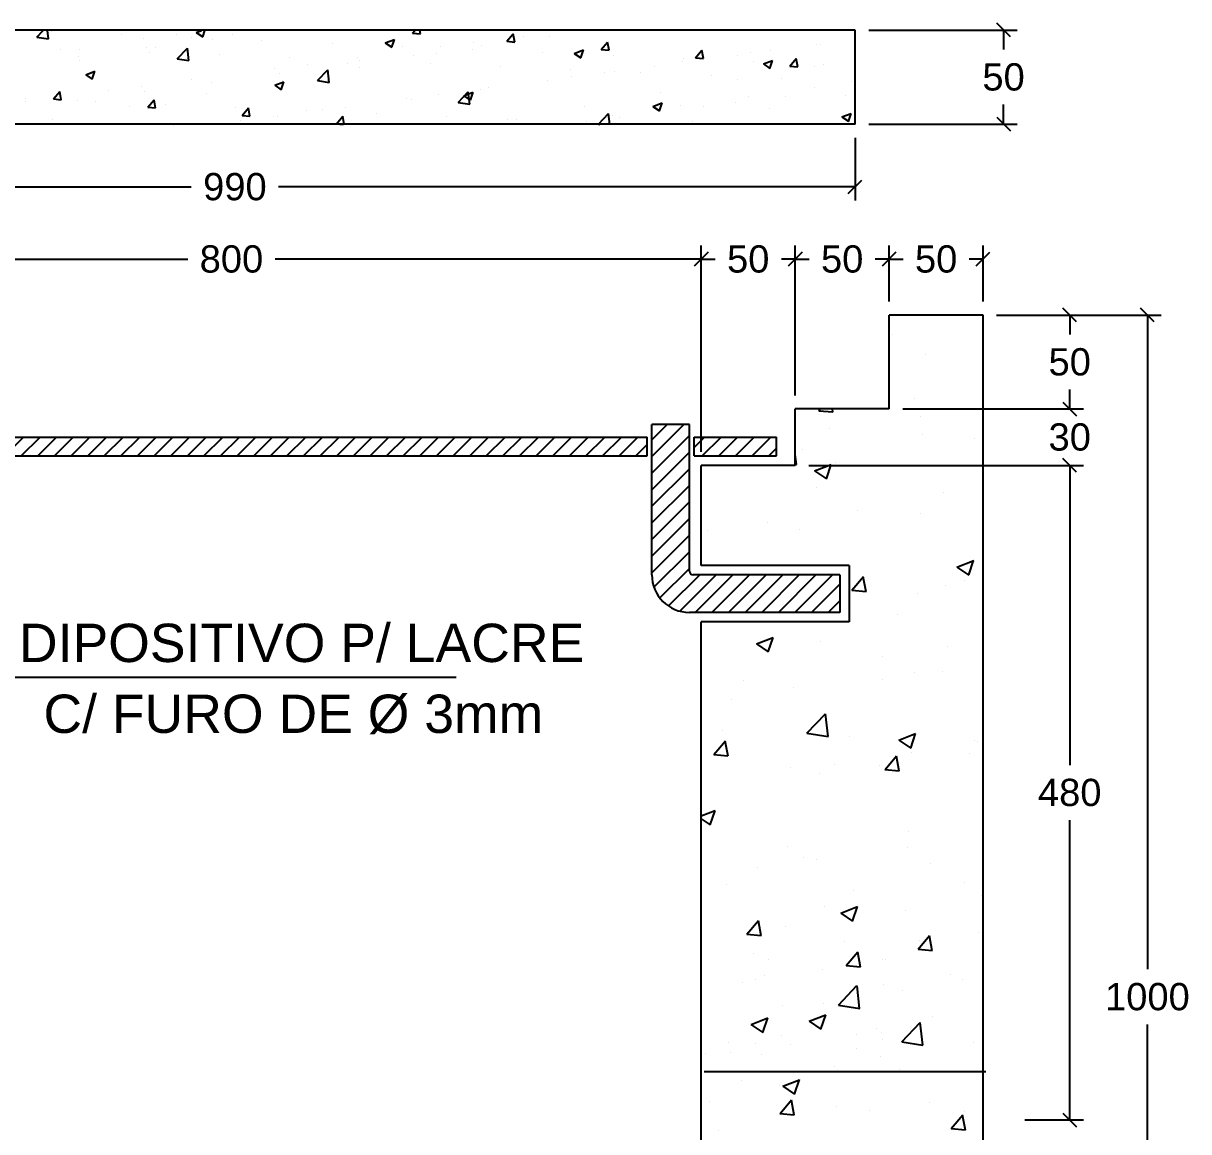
# Model space of a CAD drawing. Header units: inches. Extents: x -8.7 to 57.3, y -9.2 to 26.4.
# Drawn here: x 34.691 to 35.546, y -7.208 to -6.395 of the extents above; entities that cross this region are included whole.
import ezdxf
from ezdxf.enums import TextEntityAlignment as Align

# ---------------------------------------------------------------- set-up
doc = ezdxf.new("R2010")
doc.units = ezdxf.units.IN
doc.header["$MEASUREMENT"] = 0
for name, color, linetype in [('Alvenaria', 7, 'Continuous'), ('Cotas', 1, 'Continuous'), ('DETALHES', 6, 'Continuous')]:
    doc.layers.add(name, color=color, linetype=linetype)
doc.layers.add('TEXTO', color=7, linetype='Continuous', lineweight=20)
doc.styles.add('Arial', font='arial.ttf')
doc.dimstyles.new('RICARDO-1-10', dxfattribs={"dimtxt": 0.02, "dimasz": 0.01, "dimexe": 0.01, "dimexo": 0.01, "dimgap": 0.01, "dimtad": 0, "dimtih": 1, "dimtoh": 1, "dimdec": 0, "dimlfac": 1000, "dimzin": 0, "dimdsep": 46, "dimtxsty": 'Arial', "dimblk": 'OBLIQUE', "dimcen": 0, "dimclrt": 4, "dimadec": 0, "dimazin": 0, "dimtfac": 1, "dimtdec": 0, "dimtofl": 0, "dimtmove": 0, "dimatfit": 3, "dimldrblk": 'CLOSEDBLANK', "dimfxl": 0, "dimtolj": 1, "dimtzin": 0, "dimarcsym": 0})

# ---------------------------------------------------------------- blocks, each defined once
blk = doc.blocks.new('*X8')
at = {"color": 0}
for p, q in [((128.3133, 98.438), (128.3954, 98.5201)), ((128.3133, 98.3496), (128.4838, 98.5201)), ((124.8691, 98.3526), (124.9691, 98.4526)), ((124.9575, 98.3526), (125.0575, 98.4526)), ((125.0459, 98.3526), (125.1459, 98.4526)), ((125.1343, 98.3526), (125.2343, 98.4526)), ((125.2227, 98.3526), (125.3227, 98.4526)), ((125.3111, 98.3526), (125.4111, 98.4526)), ((125.3994, 98.3526), (125.4994, 98.4526)), ((125.4878, 98.3526), (125.5878, 98.4526)), ((125.5762, 98.3526), (125.6762, 98.4526)), ((125.6646, 98.3526), (125.7646, 98.4526)), ((125.753, 98.3526), (125.853, 98.4526)), ((125.8414, 98.3526), (125.9414, 98.4526)), ((125.9298, 98.3526), (126.0298, 98.4526)), ((126.0182, 98.3526), (126.1182, 98.4526)), ((126.1066, 98.3526), (126.2066, 98.4526)), ((126.1949, 98.3526), (126.2949, 98.4526)), ((126.2833, 98.3526), (126.3833, 98.4526)), ((126.3717, 98.3526), (126.4717, 98.4526)), ((126.4601, 98.3526), (126.5601, 98.4526)), ((126.5485, 98.3526), (126.6485, 98.4526)), ((126.6369, 98.3526), (126.7369, 98.4526)), ((126.7253, 98.3526), (126.8253, 98.4526)), ((126.8137, 98.3526), (126.9137, 98.4526)), ((126.902, 98.3526), (127.002, 98.4526)), ((126.9904, 98.3526), (127.0904, 98.4526)), ((127.0788, 98.3526), (127.1788, 98.4526)), ((127.1672, 98.3526), (127.2672, 98.4526)), ((127.2556, 98.3526), (127.3556, 98.4526)), ((127.344, 98.3526), (127.444, 98.4526)), ((127.4324, 98.3526), (127.5324, 98.4526)), ((127.5208, 98.3526), (127.6208, 98.4526)), ((127.6092, 98.3526), (127.7092, 98.4526)), ((127.6975, 98.3526), (127.7975, 98.4526)), ((127.7859, 98.3526), (127.8859, 98.4526)), ((127.8743, 98.3526), (127.9743, 98.4526)), ((127.9627, 98.3526), (128.0627, 98.4526)), ((128.0511, 98.3526), (128.1511, 98.4526)), ((128.1395, 98.3526), (128.2395, 98.4526)), ((128.3133, 98.2612), (128.5133, 98.4612)), ((128.5383, 98.3979), (128.593, 98.4526)), ((128.5814, 98.3526), (128.6814, 98.4526)), ((128.6698, 98.3526), (128.7698, 98.4526)), ((128.7582, 98.3526), (128.8582, 98.4526)), ((128.8466, 98.3526), (128.9466, 98.4526)), ((128.2279, 98.3526), (128.2883, 98.413)), ((128.3133, 98.1729), (128.5133, 98.3729)), ((128.935, 98.3526), (128.976, 98.3937)), ((128.3133, 98.0845), (128.5133, 98.2845)), ((128.3133, 97.9961), (128.5133, 98.1961)), ((128.3133, 97.9077), (128.5133, 98.1077)), ((128.3133, 97.8193), (128.5133, 98.0193)), ((128.3133, 97.7309), (128.5133, 97.9309)), ((128.3246, 97.6538), (128.5133, 97.8425)), ((128.3559, 97.5967), (128.5133, 97.7541)), ((128.4017, 97.5542), (128.5677, 97.7201)), ((128.4626, 97.5267), (128.6561, 97.7201)), ((128.5444, 97.5201), (128.7444, 97.7201)), ((128.6328, 97.5201), (128.8328, 97.7201)), ((128.7212, 97.5201), (128.9212, 97.7201)), ((128.8096, 97.5201), (129.0096, 97.7201)), ((128.898, 97.5201), (129.098, 97.7201)), ((128.9864, 97.5201), (129.1864, 97.7201)), ((129.0748, 97.5201), (129.2748, 97.7201)), ((129.1632, 97.5201), (129.3133, 97.6703)), ((129.2516, 97.5201), (129.3133, 97.5819))]:
    blk.add_line(p, q, dxfattribs=at)
blk = doc.blocks.new('*X7')
at = {"color": 0}
for p, q in [((111.2852, 71.3996), (111.3191, 71.4349)), ((111.2852, 71.3996), (111.3475, 71.39)), ((111.3475, 71.3899), (111.3423, 71.4349)), ((111.3426, 71.4279), (111.3426, 71.4279)), ((111.3622, 71.4296), (111.3622, 71.4296)), ((111.7359, 71.4138), (111.7359, 71.4138)), ((111.8531, 71.3908), (111.8531, 71.3908)), ((112.0283, 71.4138), (112.0283, 71.4138)), ((112.1095, 71.398), (112.1095, 71.398)), ((112.1333, 71.4245), (112.1605, 71.4349)), ((112.1333, 71.4245), (112.1681, 71.401)), ((112.1682, 71.4009), (112.1796, 71.4349)), ((112.2217, 71.3886), (112.2217, 71.3886)), ((112.3267, 71.4143), (112.3267, 71.4143)), ((112.4832, 71.3823), (112.4832, 71.3823)), ((113.1393, 71.3684), (113.1883, 71.3872)), ((113.1742, 71.3448), (113.1884, 71.3871)), ((113.2843, 71.4207), (113.2961, 71.4349)), ((113.2843, 71.4207), (113.3261, 71.4171)), ((113.3261, 71.417), (113.3228, 71.4349)), ((113.7863, 71.3768), (113.8201, 71.417)), ((113.8188, 71.3796), (113.8188, 71.3796)), ((113.8282, 71.3731), (113.8201, 71.4169)), ((113.8741, 71.405), (113.8741, 71.405)), ((114.0127, 71.4039), (114.0127, 71.4039)), ((111.411, 71.3326), (111.411, 71.3326)), ((111.5098, 71.3356), (111.5098, 71.3356)), ((111.8681, 71.3438), (111.8681, 71.3438)), ((111.8835, 71.3198), (111.8835, 71.3198)), ((111.9185, 71.3443), (111.9185, 71.3443)), ((112.0323, 71.2838), (112.0868, 71.3406)), ((112.0946, 71.274), (112.0868, 71.3405)), ((112.8569, 71.3665), (112.8569, 71.3665)), ((113.1393, 71.3684), (113.1741, 71.3449)), ((113.2306, 71.3507), (113.2306, 71.3507)), ((113.4338, 71.347), (113.4338, 71.347)), ((113.6042, 71.3349), (113.6042, 71.3349)), ((113.609, 71.3701), (113.609, 71.3701)), ((113.6533, 71.3546), (113.6533, 71.3546)), ((113.7863, 71.3768), (113.8282, 71.3731)), ((113.9779, 71.3191), (113.9779, 71.3191)), ((114.1453, 71.3124), (114.1943, 71.3312)), ((114.1802, 71.2888), (114.1944, 71.3311)), ((114.2884, 71.3329), (114.3222, 71.3731)), ((114.2884, 71.3329), (114.3303, 71.3292)), ((114.3303, 71.3291), (114.3222, 71.373)), ((114.7905, 71.289), (114.8242, 71.3292)), ((114.8324, 71.2852), (114.8243, 71.3291)), ((115.0807, 71.3175), (115.0807, 71.3175)), ((115.1897, 71.3264), (115.1897, 71.3264)), ((115.4343, 71.3623), (115.4343, 71.3623)), ((115.4548, 71.3613), (115.4548, 71.3613)), ((111.5087, 71.2945), (111.5087, 71.2945)), ((111.5103, 71.2742), (111.5103, 71.2742)), ((112.0323, 71.2838), (112.0945, 71.2741)), ((112.2571, 71.304), (112.2571, 71.304)), ((112.6308, 71.2882), (112.6308, 71.2882)), ((112.9361, 71.2573), (112.9361, 71.2573)), ((112.9917, 71.2888), (112.9917, 71.2888)), ((113.0045, 71.2724), (113.0045, 71.2724)), ((113.2897, 71.3021), (113.2897, 71.3021)), ((113.3782, 71.2567), (113.3782, 71.2567)), ((113.4105, 71.3095), (113.4105, 71.3095)), ((114.1453, 71.3124), (114.1801, 71.2889)), ((114.3516, 71.3033), (114.3516, 71.3033)), ((114.7213, 71.2682), (114.7213, 71.2682)), ((114.7253, 71.2875), (114.7253, 71.2875)), ((114.7905, 71.289), (114.8323, 71.2853)), ((115.0145, 71.3033), (115.0145, 71.3033)), ((115.0989, 71.2717), (115.0989, 71.2717)), ((115.1513, 71.2563), (115.2003, 71.2751)), ((115.1513, 71.2563), (115.1861, 71.2328)), ((115.1861, 71.2327), (115.2003, 71.275)), ((115.2926, 71.245), (115.3263, 71.2852)), ((115.3345, 71.2413), (115.3264, 71.2852)), ((115.4726, 71.2559), (115.4726, 71.2559)), ((111.5451, 71.1987), (111.5942, 71.2175)), ((111.5451, 71.1987), (111.58, 71.1752)), ((111.58, 71.1751), (111.5942, 71.2174)), ((112.5513, 71.2308), (112.5513, 71.2308)), ((112.5767, 71.208), (112.5767, 71.208)), ((112.7266, 71.2539), (112.7266, 71.2539)), ((112.7793, 71.1679), (112.8339, 71.2247)), ((112.8416, 71.1582), (112.8339, 71.2246)), ((113.0023, 71.2394), (113.0023, 71.2394)), ((113.7518, 71.2409), (113.7518, 71.2409)), ((114.1255, 71.2251), (114.1255, 71.2251)), ((114.3073, 71.2102), (114.3073, 71.2102)), ((114.3577, 71.2157), (114.3577, 71.2157)), ((114.4992, 71.2093), (114.4992, 71.2093)), ((114.5724, 71.2451), (114.5724, 71.2451)), ((114.8729, 71.1935), (114.8729, 71.1935)), ((115.2926, 71.245), (115.3344, 71.2414)), ((115.4228, 71.2422), (115.4228, 71.2422)), ((111.8441, 71.1377), (111.8441, 71.1377)), ((112.1093, 71.1726), (112.1093, 71.1726)), ((112.2132, 71.1556), (112.2132, 71.1556)), ((112.5511, 71.1426), (112.6001, 71.1615)), ((112.5511, 71.1426), (112.586, 71.1192)), ((112.586, 71.1191), (112.6002, 71.1614)), ((112.5941, 71.1694), (112.5941, 71.1694)), ((112.7793, 71.1679), (112.8416, 71.1582)), ((114.0042, 71.1709), (114.0042, 71.1709)), ((114.1321, 71.1871), (114.1321, 71.1871)), ((115.0146, 71.1722), (115.0146, 71.1722)), ((115.2465, 71.1777), (115.2465, 71.1777)), ((115.6202, 71.1619), (115.6202, 71.1619)), ((111.2229, 71.0738), (111.2229, 71.0738)), ((111.3731, 71.0699), (111.4068, 71.1101)), ((111.3731, 71.0699), (111.4149, 71.0662)), ((111.4149, 71.0662), (111.4069, 71.11)), ((111.6689, 71.1147), (111.6689, 71.1147)), ((111.8596, 71.1107), (111.8596, 71.1107)), ((112.1859, 71.0993), (112.1859, 71.0993)), ((113.2496, 71.0709), (113.2496, 71.0709)), ((113.2812, 71.0691), (113.2812, 71.0691)), ((113.4249, 71.094), (113.4249, 71.094)), ((113.5264, 71.052), (113.5809, 71.1088)), ((113.5571, 71.0866), (113.6061, 71.1054)), ((113.5571, 71.0866), (113.5919, 71.0631)), ((113.5887, 71.0423), (113.581, 71.1088)), ((113.592, 71.063), (113.6062, 71.1053)), ((113.6448, 71.1216), (113.6448, 71.1216)), ((113.69, 71.1289), (113.69, 71.1289)), ((114.6063, 71.1021), (114.6063, 71.1021)), ((115.0722, 71.0844), (115.0722, 71.0844)), ((115.2707, 71.0852), (115.2707, 71.0852)), ((115.4258, 71.1293), (115.4258, 71.1293)), ((115.5905, 71.0885), (115.5905, 71.0885)), ((111.2268, 71.0565), (111.2268, 71.0565)), ((111.5002, 71.0615), (111.5002, 71.0615)), ((111.5966, 71.058), (111.5966, 71.058)), ((111.7776, 71.0292), (111.7776, 71.0292)), ((111.8751, 71.026), (111.9089, 71.0662)), ((111.8751, 71.026), (111.917, 71.0223)), ((111.917, 71.0222), (111.9089, 71.0661)), ((111.9703, 71.0422), (111.9703, 71.0422)), ((112.3439, 71.0264), (112.3439, 71.0264)), ((112.3772, 70.9821), (112.411, 71.0223)), ((112.4191, 70.9783), (112.411, 71.0222)), ((112.7176, 71.0107), (112.7176, 71.0107)), ((112.8075, 71.0127), (112.8075, 71.0127)), ((112.9276, 71.0243), (112.9276, 71.0243)), ((113.5264, 71.052), (113.5887, 71.0424)), ((114.1981, 71.032), (114.1981, 71.032)), ((114.5631, 71.0305), (114.6121, 71.0493)), ((114.5631, 71.0305), (114.5979, 71.007)), ((114.598, 71.0069), (114.6122, 71.0492)), ((114.7128, 71.0352), (114.7128, 71.0352)), ((114.8304, 71.0272), (114.8304, 71.0272)), ((115.0056, 71.0503), (115.0056, 71.0503)), ((115.1823, 71.0185), (115.1823, 71.0185)), ((111.3694, 70.9592), (111.3694, 70.9592)), ((112.3672, 70.9548), (112.3672, 70.9548)), ((112.3772, 70.9821), (112.4191, 70.9784)), ((112.5424, 70.9778), (112.5424, 70.9778)), ((112.5682, 70.975), (112.5682, 70.975)), ((112.8793, 70.9381), (112.913, 70.9783)), ((112.9211, 70.9349), (112.9131, 70.9783)), ((113.0913, 70.9949), (113.0913, 70.9949)), ((113.465, 70.9791), (113.465, 70.9791)), ((113.7899, 70.9619), (113.7899, 70.9619)), ((113.8386, 70.9633), (113.8386, 70.9633)), ((114.2123, 70.9475), (114.2123, 70.9475)), ((114.2735, 70.9362), (114.328, 70.993)), ((114.3348, 70.9349), (114.328, 70.9929)), ((114.3492, 70.9827), (114.3492, 70.9827)), ((114.3883, 70.969), (114.3883, 70.969)), ((114.7741, 70.9484), (114.7741, 70.9484)), ((115.5691, 70.9745), (115.6181, 70.9933)), ((115.5691, 70.9745), (115.6039, 70.951)), ((115.604, 70.9509), (115.6182, 70.9932)), ((112.01, 70.9349), (112.012, 70.9357)), ((112.0118, 70.9349), (112.012, 70.9356)), ((112.8793, 70.9381), (112.9161, 70.9349)), ((113.9957, 70.9379), (113.9957, 70.9379)), ((114.2735, 70.9362), (114.2816, 70.9349))]:
    blk.add_line(p, q, dxfattribs=at)
blk = doc.blocks.new('_Oblique')
at = {"color": 0, "linetype": 'ByBlock', "lineweight": -2}
blk.add_line((-0.5, -0.5), (0.5, 0.5), dxfattribs=at)
blk = doc.blocks.new('*D16')
at = {"layer": 'Cotas', "color": 0, "lineweight": -2, "transparency": 16777216}
for p, q in [((35.40493, -6.60934), (35.52564, -6.60934)), ((35.51564, -6.60934), (35.51564, -7.08932)), ((35.51564, -7.60972), (35.51564, -7.12974)), ((35.40493, -7.60972), (35.52564, -7.60972))]:
    blk.add_line(p, q, dxfattribs=at)
at = {"layer": 'DEFPOINTS', "color": 0, "transparency": 16777216}
for p in [(35.39493, -6.60934), (35.51564, -6.60934), (35.39493, -7.60972)]:
    blk.add_point(p, dxfattribs=at)
at = {"layer": 'Cotas', "color": 0, "lineweight": -2, "transparency": 16777216, "xscale": 0.01, "yscale": 0.01, "zscale": 0.01}
for p, rotation in [((35.51564, -6.60934), 90), ((35.51564, -7.60972), 270)]:
    blk.add_blockref('_Oblique', p, dxfattribs=dict(at, rotation=rotation))
at = {"layer": 'Cotas', "color": 4, "transparency": 16777216, "insert": (35.51564, -7.10953), "char_height": 0.02, "attachment_point": 5, "style": 'Arial'}
blk.add_mtext('\\A1;1000', dxfattribs=at)
blk = doc.blocks.new('_ClosedBlank')
at = {"color": 0, "linetype": 'ByBlock', "lineweight": -2}
for p, q in [((-1, 0.167), (0, 0)), ((-1, 0.167), (-1, -0.167)), ((0, 0), (-1, -0.167))]:
    blk.add_line(p, q, dxfattribs=at)
blk = doc.blocks.new('*D17')
at = {"layer": 'Cotas', "color": 0, "lineweight": -2, "transparency": 16777216}
for p, q in [((35.40514, -6.60934), (35.46865, -6.60934)), ((35.45865, -6.60934), (35.45865, -6.62359)), ((35.45865, -6.67826), (35.45865, -6.66401)), ((35.33622, -6.67826), (35.46865, -6.67826))]:
    blk.add_line(p, q, dxfattribs=at)
at = {"layer": 'DEFPOINTS', "color": 0, "transparency": 16777216}
for p in [(35.39514, -6.60934), (35.32622, -6.67826), (35.45865, -6.67826)]:
    blk.add_point(p, dxfattribs=at)
at = {"layer": 'Cotas', "color": 0, "lineweight": -2, "transparency": 16777216, "xscale": 0.01, "yscale": 0.01, "zscale": 0.01}
for p, rotation in [((35.45865, -6.60934), 90), ((35.45865, -6.67826), 270)]:
    blk.add_blockref('_Oblique', p, dxfattribs=dict(at, rotation=rotation))
at = {"layer": 'Cotas', "color": 4, "transparency": 16777216, "insert": (35.45865, -6.6438), "char_height": 0.02, "attachment_point": 5, "style": 'Arial'}
blk.add_mtext('\\A1;50', dxfattribs=at)
blk = doc.blocks.new('*D18')
at = {"layer": 'Cotas', "color": 0, "lineweight": -2, "transparency": 16777216}
for p, q in [((35.45865, -6.67826), (35.45865, -6.66826)), ((35.33622, -6.67826), (35.46865, -6.67826)), ((35.2673, -6.71961), (35.46865, -6.71961)), ((35.45865, -6.71961), (35.45865, -6.72961))]:
    blk.add_line(p, q, dxfattribs=at)
at = {"layer": 'DEFPOINTS', "color": 0, "transparency": 16777216}
for p in [(35.32622, -6.67826), (35.2573, -6.71961), (35.45865, -6.71961)]:
    blk.add_point(p, dxfattribs=at)
at = {"layer": 'Cotas', "color": 0, "lineweight": -2, "transparency": 16777216, "xscale": 0.01, "yscale": 0.01, "zscale": 0.01}
for p, rotation in [((35.45865, -6.67826), 270), ((35.45865, -6.71961), 90)]:
    blk.add_blockref('_Oblique', p, dxfattribs=dict(at, rotation=rotation))
at = {"layer": 'Cotas', "color": 4, "transparency": 16777216, "insert": (35.45865, -6.69893), "char_height": 0.02, "attachment_point": 5, "style": 'Arial'}
blk.add_mtext('\\A1;30', dxfattribs=at)
blk = doc.blocks.new('*D19')
at = {"layer": 'Cotas', "color": 0, "lineweight": -2, "transparency": 16777216}
for p, q in [((35.2673, -6.71961), (35.46865, -6.71961)), ((35.45865, -6.71961), (35.45865, -6.9395)), ((35.45865, -7.19982), (35.45865, -6.97992)), ((35.42581, -7.19982), (35.46865, -7.19982))]:
    blk.add_line(p, q, dxfattribs=at)
at = {"layer": 'DEFPOINTS', "color": 0, "transparency": 16777216}
for p in [(35.2573, -6.71961), (35.41581, -7.19982), (35.45865, -7.19982)]:
    blk.add_point(p, dxfattribs=at)
at = {"layer": 'Cotas', "color": 0, "lineweight": -2, "transparency": 16777216, "xscale": 0.01, "yscale": 0.01, "zscale": 0.01}
for p, rotation in [((35.45865, -6.71961), 90), ((35.45865, -7.19982), 270)]:
    blk.add_blockref('_Oblique', p, dxfattribs=dict(at, rotation=rotation))
at = {"layer": 'Cotas', "color": 4, "transparency": 16777216, "insert": (35.45865, -6.95971), "char_height": 0.02, "attachment_point": 5, "style": 'Arial'}
blk.add_mtext('\\A1;480', dxfattribs=at)
blk = doc.blocks.new('*D23')
at = {"layer": 'Cotas', "color": 0, "lineweight": -2, "transparency": 16777216}
for p, q in [((34.49919, -6.70961), (34.49919, -6.55833)), ((35.18838, -6.70961), (35.18838, -6.55833)), ((34.49919, -6.56833), (34.81171, -6.56833)), ((35.18838, -6.56833), (34.87586, -6.56833))]:
    blk.add_line(p, q, dxfattribs=at)
at = {"layer": 'DEFPOINTS', "color": 0, "transparency": 16777216}
for p in [(35.18838, -6.56833), (34.49919, -6.71961), (35.18838, -6.71961)]:
    blk.add_point(p, dxfattribs=at)
at = {"layer": 'Cotas', "color": 0, "lineweight": -2, "transparency": 16777216, "xscale": 0.01, "yscale": 0.01, "zscale": 0.01, "rotation": 180}
blk.add_blockref('_Oblique', (34.49919, -6.56833), dxfattribs=at)
at = {"layer": 'Cotas', "color": 0, "lineweight": -2, "transparency": 16777216, "xscale": 0.01, "yscale": 0.01, "zscale": 0.01}
blk.add_blockref('_Oblique', (35.18838, -6.56833), dxfattribs=at)
at = {"layer": 'Cotas', "color": 4, "transparency": 16777216, "insert": (34.84379, -6.56833), "char_height": 0.02, "attachment_point": 5, "style": 'Arial'}
blk.add_mtext('\\A1;800', dxfattribs=at)
blk = doc.blocks.new('*D24')
at = {"layer": 'Cotas', "color": 0, "lineweight": -2, "transparency": 16777216}
for p, q in [((35.18838, -6.70961), (35.18838, -6.55833)), ((35.2573, -6.66826), (35.2573, -6.55833)), ((35.18838, -6.56833), (35.19855, -6.56833)), ((35.2573, -6.56833), (35.24713, -6.56833))]:
    blk.add_line(p, q, dxfattribs=at)
at = {"layer": 'DEFPOINTS', "color": 0, "transparency": 16777216}
for p in [(35.2573, -6.56833), (35.2573, -6.67826), (35.18838, -6.71961)]:
    blk.add_point(p, dxfattribs=at)
at = {"layer": 'Cotas', "color": 0, "lineweight": -2, "transparency": 16777216, "xscale": 0.01, "yscale": 0.01, "zscale": 0.01, "rotation": 180}
blk.add_blockref('_Oblique', (35.18838, -6.56833), dxfattribs=at)
at = {"layer": 'Cotas', "color": 0, "lineweight": -2, "transparency": 16777216, "xscale": 0.01, "yscale": 0.01, "zscale": 0.01}
blk.add_blockref('_Oblique', (35.2573, -6.56833), dxfattribs=at)
at = {"layer": 'Cotas', "color": 4, "transparency": 16777216, "insert": (35.22284, -6.56833), "char_height": 0.02, "attachment_point": 5, "style": 'Arial'}
blk.add_mtext('\\A1;50', dxfattribs=at)
blk = doc.blocks.new('*D25')
at = {"layer": 'Cotas', "color": 0, "lineweight": -2, "transparency": 16777216}
for p, q in [((35.2573, -6.66826), (35.2573, -6.55833)), ((35.32622, -6.59934), (35.32622, -6.55833)), ((35.2573, -6.56833), (35.26747, -6.56833)), ((35.32622, -6.56833), (35.31605, -6.56833))]:
    blk.add_line(p, q, dxfattribs=at)
at = {"layer": 'DEFPOINTS', "color": 0, "transparency": 16777216}
for p in [(35.32622, -6.56833), (35.32622, -6.60934), (35.2573, -6.67826)]:
    blk.add_point(p, dxfattribs=at)
at = {"layer": 'Cotas', "color": 0, "lineweight": -2, "transparency": 16777216, "xscale": 0.01, "yscale": 0.01, "zscale": 0.01, "rotation": 180}
blk.add_blockref('_Oblique', (35.2573, -6.56833), dxfattribs=at)
at = {"layer": 'Cotas', "color": 0, "lineweight": -2, "transparency": 16777216, "xscale": 0.01, "yscale": 0.01, "zscale": 0.01}
blk.add_blockref('_Oblique', (35.32622, -6.56833), dxfattribs=at)
at = {"layer": 'Cotas', "color": 4, "transparency": 16777216, "insert": (35.29176, -6.56833), "char_height": 0.02, "attachment_point": 5, "style": 'Arial'}
blk.add_mtext('\\A1;50', dxfattribs=at)
blk = doc.blocks.new('*D26')
at = {"layer": 'Cotas', "color": 0, "lineweight": -2, "transparency": 16777216}
for p, q in [((35.32622, -6.59934), (35.32622, -6.55833)), ((35.39514, -6.59934), (35.39514, -6.55833)), ((35.32622, -6.56833), (35.33639, -6.56833)), ((35.39514, -6.56833), (35.38497, -6.56833))]:
    blk.add_line(p, q, dxfattribs=at)
at = {"layer": 'DEFPOINTS', "color": 0, "transparency": 16777216}
for p in [(35.39514, -6.56833), (35.32622, -6.60934), (35.39514, -6.60934)]:
    blk.add_point(p, dxfattribs=at)
at = {"layer": 'Cotas', "color": 0, "lineweight": -2, "transparency": 16777216, "xscale": 0.01, "yscale": 0.01, "zscale": 0.01, "rotation": 180}
blk.add_blockref('_Oblique', (35.32622, -6.56833), dxfattribs=at)
at = {"layer": 'Cotas', "color": 0, "lineweight": -2, "transparency": 16777216, "xscale": 0.01, "yscale": 0.01, "zscale": 0.01}
blk.add_blockref('_Oblique', (35.39514, -6.56833), dxfattribs=at)
at = {"layer": 'Cotas', "color": 4, "transparency": 16777216, "insert": (35.36068, -6.56833), "char_height": 0.02, "attachment_point": 5, "style": 'Arial'}
blk.add_mtext('\\A1;50', dxfattribs=at)
blk = doc.blocks.new('*D27')
at = {"layer": 'Cotas', "color": 0, "lineweight": -2, "transparency": 16777216}
for p, q in [((34.39148, -6.47923), (34.39148, -6.52528)), ((35.30121, -6.47923), (35.30121, -6.52528)), ((34.39148, -6.51528), (34.81428, -6.51528)), ((35.30121, -6.51528), (34.8784, -6.51528))]:
    blk.add_line(p, q, dxfattribs=at)
at = {"layer": 'DEFPOINTS', "color": 0, "transparency": 16777216}
for p in [(34.39148, -6.46923), (35.30121, -6.46923), (35.30121, -6.51528)]:
    blk.add_point(p, dxfattribs=at)
at = {"layer": 'Cotas', "color": 0, "lineweight": -2, "transparency": 16777216, "xscale": 0.01, "yscale": 0.01, "zscale": 0.01, "rotation": 180}
blk.add_blockref('_Oblique', (34.39148, -6.51528), dxfattribs=at)
at = {"layer": 'Cotas', "color": 0, "lineweight": -2, "transparency": 16777216, "xscale": 0.01, "yscale": 0.01, "zscale": 0.01}
blk.add_blockref('_Oblique', (35.30121, -6.51528), dxfattribs=at)
at = {"layer": 'Cotas', "color": 4, "transparency": 16777216, "insert": (34.84634, -6.51528), "char_height": 0.02, "attachment_point": 5, "style": 'Arial'}
blk.add_mtext('\\A1;990', dxfattribs=at)
blk = doc.blocks.new('*D28')
at = {"layer": 'Cotas', "color": 0, "lineweight": -2, "transparency": 16777216}
for p, q in [((35.31121, -6.40031), (35.42014, -6.40031)), ((35.41014, -6.40031), (35.41014, -6.41456)), ((35.41014, -6.46923), (35.41014, -6.45498)), ((35.31121, -6.46923), (35.42014, -6.46923))]:
    blk.add_line(p, q, dxfattribs=at)
at = {"layer": 'DEFPOINTS', "color": 0, "transparency": 16777216}
for p in [(35.30121, -6.40031), (35.41014, -6.40031), (35.30121, -6.46923)]:
    blk.add_point(p, dxfattribs=at)
at = {"layer": 'Cotas', "color": 0, "lineweight": -2, "transparency": 16777216, "xscale": 0.01, "yscale": 0.01, "zscale": 0.01}
for p, rotation in [((35.41014, -6.40031), 90), ((35.41014, -6.46923), 270)]:
    blk.add_blockref('_Oblique', p, dxfattribs=dict(at, rotation=rotation))
at = {"layer": 'Cotas', "color": 4, "transparency": 16777216, "insert": (35.41014, -6.43477), "char_height": 0.02, "attachment_point": 5, "style": 'Arial'}
blk.add_mtext('\\A1;50', dxfattribs=at)

msp = doc.modelspace()

# ---------------------------------------------------------------- linework, layer by layer
at = {"layer": 'Alvenaria'}
for p, q in [((35.30121, -6.40031), (34.39148, -6.40031)), ((35.30121, -6.46923), (35.30121, -6.40031)), ((35.30121, -6.46923), (34.39148, -6.46923)), ((35.39514, -6.60934), (35.32622, -6.60934)), ((35.32622, -6.67826), (35.32622, -6.60934)), ((35.39505, -6.61495), (35.39505, -6.61495)), ((35.39514, -7.60972), (35.39514, -6.60934)), ((35.32875, -6.62368), (35.32875, -6.62368)), ((35.35314, -6.63859), (35.35314, -6.63859)), ((35.34457, -6.67034), (35.34457, -6.67034)), ((35.32622, -6.67826), (35.2573, -6.67826)), ((35.2573, -6.71961), (35.2573, -6.67826)), ((35.27453, -6.67951), (35.28499, -6.68042)), ((35.27462, -6.67951), (35.27567, -6.67826)), ((35.285, -6.68067), (35.28456, -6.67826)), ((35.349, -6.684), (35.349, -6.684)), ((35.17973, -6.68963), (35.15216, -6.68963)), ((35.15216, -6.7999), (35.15216, -6.68963)), ((35.17973, -6.79714), (35.17973, -6.68963)), ((35.2827, -6.69272), (35.2827, -6.69272)), ((34.53885, -6.69893), (35.14872, -6.69893)), ((35.14872, -6.71272), (35.14872, -6.69893)), ((35.18318, -6.69893), (35.24351, -6.69893)), ((35.18318, -6.71272), (35.18318, -6.69893)), ((35.24351, -6.71272), (35.24351, -6.69893)), ((35.35101, -6.69686), (35.35101, -6.69686)), ((35.38898, -6.69971), (35.38898, -6.69971)), ((35.26259, -6.70807), (35.26259, -6.70807)), ((34.53885, -6.71272), (35.14872, -6.71272)), ((35.18318, -6.71272), (35.24351, -6.71272)), ((35.25816, -6.71899), (35.2573, -6.71159)), ((35.28689, -6.71723), (35.28689, -6.71723)), ((35.2573, -6.71961), (35.18838, -6.71961)), ((35.18838, -6.793), (35.18838, -6.71961)), ((35.2573, -6.71892), (35.25817, -6.71906)), ((35.27143, -6.72372), (35.28014, -6.72959)), ((35.27147, -6.72372), (35.28373, -6.71901)), ((35.28015, -6.72957), (35.2837, -6.719)), ((35.27284, -6.73581), (35.27284, -6.73581)), ((35.36628, -6.73976), (35.36628, -6.73976)), ((35.30295, -6.75304), (35.30295, -6.75304)), ((35.34889, -6.75513), (35.34889, -6.75513)), ((35.19283, -6.76754), (35.19283, -6.76754)), ((35.23665, -6.76177), (35.23665, -6.76177)), ((35.26046, -6.76634), (35.26046, -6.76634)), ((35.29689, -6.793), (35.18838, -6.793)), ((35.29689, -6.793), (35.29689, -6.83436)), ((35.37593, -6.7942), (35.38463, -6.80007)), ((35.37596, -6.7942), (35.38822, -6.78949)), ((35.38464, -6.80005), (35.38819, -6.78948)), ((35.29, -6.7999), (35.18249, -6.7999)), ((35.29, -6.7999), (35.29, -6.82746)), ((35.29891, -6.81118), (35.30735, -6.80112)), ((35.30929, -6.81234), (35.30727, -6.80137)), ((35.38175, -6.80416), (35.38175, -6.80416)), ((35.29882, -6.81118), (35.30928, -6.8121)), ((35.36745, -6.80753), (35.36745, -6.80753)), ((35.34676, -6.81341), (35.34676, -6.81341)), ((35.29, -6.82746), (35.17973, -6.82746)), ((35.3322, -6.82921), (35.3322, -6.82921)), ((35.29689, -6.83436), (35.18838, -6.83436)), ((35.18838, -7.60972), (35.18838, -6.83436)), ((35.22888, -6.85066), (35.24114, -6.84595)), ((35.23755, -6.85651), (35.2411, -6.84594)), ((35.22884, -6.85066), (35.23755, -6.85653)), ((35.27566, -6.84877), (35.27566, -6.84877)), ((35.36911, -6.85272), (35.36911, -6.85272)), ((35.32161, -6.86012), (35.32161, -6.86012)), ((35.34463, -6.87168), (35.34463, -6.87168)), ((35.36522, -6.8708), (35.36522, -6.8708)), ((35.21952, -6.87764), (35.21952, -6.87764)), ((35.3214, -6.87657), (35.3214, -6.87657)), ((35.25621, -6.88289), (35.25621, -6.88289)), ((35.21084, -6.89113), (35.21084, -6.89113)), ((35.26579, -6.91606), (35.27942, -6.90185)), ((35.28137, -6.91848), (35.27943, -6.90186)), ((35.20392, -6.91424), (35.20392, -6.91424)), ((35.19764, -6.93187), (35.20608, -6.92181)), ((35.20802, -6.93303), (35.206, -6.92206)), ((35.26581, -6.91614), (35.28138, -6.91855)), ((35.29737, -6.91819), (35.29737, -6.91819)), ((35.33333, -6.92114), (35.34204, -6.92701)), ((35.33337, -6.92114), (35.34563, -6.91643)), ((35.34204, -6.92699), (35.34559, -6.91642)), ((35.38846, -6.92138), (35.38846, -6.92138)), ((35.39082, -6.92214), (35.39082, -6.92214)), ((35.19755, -6.93187), (35.20801, -6.93279)), ((35.3425, -6.92996), (35.3425, -6.92996)), ((35.38547, -6.93112), (35.38547, -6.93112)), ((35.28637, -6.9389), (35.28637, -6.9389)), ((35.31917, -6.93984), (35.31917, -6.93984)), ((35.3232, -6.94286), (35.33164, -6.9328)), ((35.33358, -6.94402), (35.33156, -6.93305)), ((35.25408, -6.94116), (35.25408, -6.94116)), ((35.27535, -6.94561), (35.27535, -6.94561)), ((35.32311, -6.94285), (35.33357, -6.94377)), ((35.18838, -6.97679), (35.19854, -6.97289)), ((35.19496, -6.98345), (35.19851, -6.97288)), ((35.18838, -6.97904), (35.19496, -6.98347)), ((35.34037, -6.98823), (35.34037, -6.98823)), ((35.25195, -6.99944), (35.25195, -6.99944)), ((35.33942, -7.00016), (35.33942, -7.00016)), ((35.26328, -7.00764), (35.26328, -7.00764)), ((35.27312, -7.00889), (35.27312, -7.00889)), ((35.2293, -7.01466), (35.2293, -7.01466)), ((35.35673, -7.01159), (35.35673, -7.01159)), ((35.38123, -7.02583), (35.38123, -7.02583)), ((35.20674, -7.02721), (35.20674, -7.02721)), ((35.30019, -7.03116), (35.30019, -7.03116)), ((35.27914, -7.04335), (35.27914, -7.04335)), ((35.29078, -7.04808), (35.30303, -7.04337)), ((35.29945, -7.05393), (35.303, -7.04336)), ((35.39364, -7.03511), (35.39364, -7.03511)), ((35.29074, -7.04808), (35.29945, -7.05395)), ((35.33824, -7.04651), (35.33824, -7.04651)), ((35.22193, -7.06354), (35.23037, -7.05349)), ((35.23231, -7.06471), (35.23028, -7.05373)), ((35.24982, -7.05771), (35.24982, -7.05771)), ((35.22184, -7.06354), (35.2323, -7.06446)), ((35.34749, -7.07453), (35.35593, -7.06447)), ((35.34829, -7.06785), (35.34829, -7.06785)), ((35.35787, -7.07569), (35.35584, -7.06472)), ((35.39211, -7.06209), (35.39211, -7.06209)), ((35.29337, -7.0692), (35.29337, -7.0692)), ((35.2948, -7.08657), (35.30324, -7.07651)), ((35.30517, -7.08773), (35.30315, -7.07676)), ((35.34739, -7.07453), (35.35786, -7.07544)), ((35.22707, -7.07793), (35.22707, -7.07793)), ((35.23774, -7.08241), (35.23774, -7.08241)), ((35.32109, -7.08179), (35.32109, -7.08179)), ((35.32334, -7.08243), (35.32334, -7.08243)), ((35.23492, -7.09363), (35.23492, -7.09363)), ((35.27752, -7.08939), (35.27752, -7.08939)), ((35.2947, -7.08657), (35.30517, -7.08748)), ((35.37096, -7.09334), (35.37096, -7.09334)), ((35.219, -7.09931), (35.219, -7.09931)), ((35.22845, -7.09662), (35.22845, -7.09662)), ((35.289, -7.11555), (35.30263, -7.10134)), ((35.30457, -7.11798), (35.30264, -7.10136)), ((35.3219, -7.10057), (35.3219, -7.10057)), ((35.3802, -7.09717), (35.3802, -7.09717)), ((35.33611, -7.10478), (35.33611, -7.10478)), ((35.24769, -7.11599), (35.24769, -7.11599)), ((35.27811, -7.11469), (35.27811, -7.11469)), ((35.28902, -7.11564), (35.30459, -7.11805)), ((35.2249, -7.12976), (35.23715, -7.12505)), ((35.23357, -7.13561), (35.23712, -7.12503)), ((35.26745, -7.12738), (35.27616, -7.13325)), ((35.26749, -7.12738), (35.27975, -7.12268)), ((35.27616, -7.13324), (35.27971, -7.12266)), ((35.33542, -7.14255), (35.34905, -7.12834)), ((35.35099, -7.14498), (35.34906, -7.12835)), ((35.35787, -7.12369), (35.35787, -7.12369)), ((35.22486, -7.12976), (35.23356, -7.13563)), ((35.30224, -7.1369), (35.30224, -7.1369)), ((35.31696, -7.13269), (35.31696, -7.13269)), ((35.32026, -7.13592), (35.32026, -7.13592)), ((35.34606, -7.13113), (35.34606, -7.13113)), ((35.2086, -7.14326), (35.2086, -7.14326)), ((35.22854, -7.14389), (35.22854, -7.14389)), ((35.24732, -7.13825), (35.24732, -7.13825)), ((35.25396, -7.14465), (35.25396, -7.14465)), ((35.32121, -7.1407), (35.32121, -7.1407)), ((35.33544, -7.14263), (35.351, -7.14505)), ((35.38794, -7.14305), (35.38794, -7.14305)), ((35.19168, -7.15145), (35.19168, -7.15145)), ((35.21014, -7.15042), (35.21014, -7.15042)), ((35.23279, -7.15191), (35.23279, -7.15191)), ((35.30205, -7.14721), (35.30205, -7.14721)), ((35.32006, -7.15313), (35.32006, -7.15313)), ((35.28586, -7.16057), (35.28586, -7.16057)), ((35.33398, -7.16305), (35.33398, -7.16305)), ((35.19043, -7.16422), (35.39719, -7.16422)), ((35.21797, -7.17065), (35.21797, -7.17065)), ((35.24818, -7.17502), (35.26044, -7.17031)), ((35.25686, -7.18087), (35.26041, -7.1703)), ((35.24556, -7.17426), (35.24556, -7.17426)), ((35.24815, -7.17502), (35.25685, -7.18089)), ((35.19436, -7.18608), (35.19436, -7.18608)), ((35.24622, -7.19522), (35.25466, -7.18516)), ((35.2566, -7.19638), (35.25457, -7.18541)), ((35.35564, -7.18696), (35.35564, -7.18696)), ((35.24612, -7.19522), (35.25659, -7.19613)), ((35.28781, -7.19002), (35.28781, -7.19002)), ((35.31182, -7.19273), (35.31182, -7.19273)), ((35.37178, -7.2062), (35.38022, -7.19615)), ((35.38215, -7.20737), (35.38013, -7.19639)), ((35.38126, -7.19397), (35.38126, -7.19397)), ((35.20126, -7.20729), (35.20126, -7.20729)), ((35.37168, -7.2062), (35.38215, -7.20712))]:
    msp.add_line(p, q, dxfattribs=at)
for centre, radius in [((35.17973, -6.7999), 0.02757), ((35.18249, -6.79714), 0.00276)]:
    msp.add_arc(centre, radius, 180, 270, dxfattribs=at)
at = {"layer": 'DETALHES', "color": 2}
msp.add_line((34.65896, -6.87504), (35.00873, -6.87504), dxfattribs=at)

# ---------------------------------------------------------------- block references
at = {"layer": 'Alvenaria', "xscale": 0.1378377191980462, "yscale": 0.1378377191980462, "zscale": 0.1378377191980462}
for name, p in [('*X7', (19.36176, -16.24694)), ('*X8', (17.46575, -20.26942))]:
    msp.add_blockref(name, p, dxfattribs=at)

# ---------------------------------------------------------------- texts
at = {"layer": 'TEXTO', "style": 'Arial'}
for s, p in [('DIPOSITIVO P/ LACRE', (34.89526, -6.84931)), ('C/ FURO DE %%C 3mm', (34.8892, -6.90165))]:
    msp.add_text(s, height=0.0281189, dxfattribs=at).set_placement(p, align=Align.MIDDLE)

# ---------------------------------------------------------------- dimensions: what is measured, and where the dimension line sits
at = {"layer": 'Cotas'}
for base, p1, p2, picture, middle in [((35.41014, -6.40031), (35.30121, -6.46923), (35.30121, -6.40031), '*D28', (35.41014, -6.43477)), ((35.45865, -6.67826), (35.39514, -6.60934), (35.32622, -6.67826), '*D17', (35.45865, -6.6438))]:
    dim = msp.add_linear_dim(base=base, p1=p1, p2=p2, angle=90, text='50', dimstyle='RICARDO-1-10', dxfattribs=at)
    dim.commit()
    dim.dimension.update_dxf_attribs({"geometry": picture, "text_midpoint": middle})
dim = msp.add_linear_dim(base=(35.30121, -6.51528), p1=(34.39148, -6.46923), p2=(35.30121, -6.46923), text='990', dimstyle='RICARDO-1-10', dxfattribs=at)
dim.commit()
dim.dimension.update_dxf_attribs({"geometry": '*D27', "text_midpoint": (34.84634, -6.51528)})
for base, p1, p2, text, picture, middle in [((35.18838, -6.56833), (34.49919, -6.71961), (35.18838, -6.71961), '800', '*D23', (34.84379, -6.56833)), ((35.2573, -6.56833), (35.18838, -6.71961), (35.2573, -6.67826), '50', '*D24', (35.22284, -6.56833)), ((35.32622, -6.56833), (35.2573, -6.67826), (35.32622, -6.60934), '50', '*D25', (35.29176, -6.56833)), ((35.39514, -6.56833), (35.32622, -6.60934), (35.39514, -6.60934), '50', '*D26', (35.36068, -6.56833))]:
    dim = msp.add_linear_dim(base=base, p1=p1, p2=p2, text=text, dimstyle='RICARDO-1-10', override={"dimtmove": 1}, dxfattribs=at)
    dim.commit()
    dim.dimension.update_dxf_attribs({"geometry": picture, "text_midpoint": middle})
dim = msp.add_linear_dim(base=(35.51564, -6.60934), p1=(35.39493, -7.60972), p2=(35.39493, -6.60934), angle=90, dimstyle='RICARDO-1-10', dxfattribs=at)
dim.commit()
dim.dimension.update_dxf_attribs({"geometry": '*D16', "text_midpoint": (35.51564, -7.10953)})
dim = msp.add_linear_dim(base=(35.45865, -6.71961), p1=(35.32622, -6.67826), p2=(35.2573, -6.71961), angle=90, text='30', dimstyle='RICARDO-1-10', override={"dimtmove": 1}, dxfattribs=at)
dim.commit()
dim.dimension.update_dxf_attribs({"geometry": '*D18', "text_midpoint": (35.45865, -6.69893)})
dim = msp.add_linear_dim(base=(35.45865, -7.19982), p1=(35.2573, -6.71961), p2=(35.41581, -7.19982), angle=90, dimstyle='RICARDO-1-10', override={"dimtmove": 1}, dxfattribs=at)
dim.commit()
dim.dimension.update_dxf_attribs({"geometry": '*D19', "text_midpoint": (35.45865, -6.95971)})

doc.saveas('drawing.dxf')
